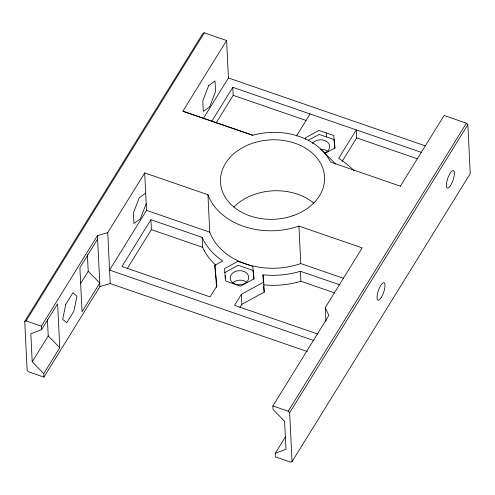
<?xml version="1.0" encoding="UTF-8"?>
<svg xmlns="http://www.w3.org/2000/svg" width="495" height="495" viewBox="0 0 495 495"><rect width="100%" height="100%" fill="white"/><g stroke="black" fill="none" stroke-linecap="round" stroke-linejoin="round"><path stroke-width="0.74" d="M145.666 193.106L146.186 203.699L140.326 218.889L133.941 223.486L133.421 212.899L139.287 197.709L145.666 193.106L144.695 172.91L207.943 194.733A67.11 51.183 -2.8 0 0 222.626 214.811L225.664 217.169A67.11 51.183 -2.8 0 0 264.565 230.577L268.933 230.775A67.11 51.183 -2.8 0 0 298.93 226.097L362.198 247.89L325.246 307.624L325.92 321.385M144.695 172.91L107.743 232.644L97.435 235.626L99.928 286.574L43.925 377.097L28.586 371.813L27.145 370.334L24.75 321.385L202.95 33.338L204.293 32.825L226.599 40.516L228.43 77.975L203.315 118.577M24.75 321.385L26.093 320.865L204.293 32.825M43.925 377.097L43.752 373.601L32.206 361.765L30.839 333.797L41.605 329.645L41.431 326.149L97.435 235.626M41.605 329.645L57.612 303.775L59.759 347.731L43.752 373.601M97.608 239.122L79.887 267.77L82.034 311.72L99.755 283.078L88.209 271.241L87.398 254.609M226.599 40.516L182.847 111.245L252.747 135.271L253.817 134.962A61.85 47.173 -2.8 0 1 330.128 161.259L330.512 162.082L400.381 186.169M32.206 361.765L48.213 335.895L47.402 319.263M80.561 283.61L88.209 271.241M146.186 203.699L146.526 210.369L109.574 270.103L313.941 340.56M150.895 219.724L121.943 266.52L210.109 296.913L216.928 285.887L214.836 265.308L222.731 261.014L219.013 258.316A76.391 58.261 -2.8 0 1 203.884 240.917L202.133 237.39L150.895 219.724L151.377 229.618L127.252 268.612M211.668 121.473L232.799 87.324L421.177 152.268M216.123 122.902L233.188 95.318L232.799 87.324M296.486 135.958L310.087 113.974M340.108 284.959L300.391 271.279L299.76 271.477A76.391 58.261 -2.8 0 1 270.27 275.319L262.969 274.867L263.711 282.156L241.368 294.308L234.543 305.341L317.611 333.976M239.852 307.544L241.857 304.301L264.2 292.149L263.711 282.156M342.268 161.166L356.672 137.888L356.276 129.894L338.679 158.344A98.963 75.475 -2.8 0 1 354.061 170.682M400.35 186.225L444.108 115.496L466.414 123.187L467.855 124.666L470.25 173.615L292.05 461.662L290.707 462.175L275.369 456.891L275.201 453.395L285.343 436.992M275.201 453.395L285.962 449.25L284.594 421.276L273.048 409.439L272.881 405.943L328.884 315.42L325.246 307.624M292.05 461.662L289.662 412.712L288.214 411.227L466.414 123.187M289.662 412.712L467.855 124.666M308.36 140.289L319.17 134.411L333.946 139.503L334.843 148.29M324.701 153.561L335.016 147.956L333.748 135.512L318.972 130.414L305.458 137.765L305.607 139.194M224.687 272.634L238.2 265.283L252.982 270.381L253.873 279.161M334.818 292.96L300.88 281.271L300.248 281.469A76.391 58.261 -2.8 0 1 270.759 285.312L263.458 284.86M99.928 286.574L110.23 283.586L307.302 351.524M228.43 77.975L425.502 145.914M233.188 95.318L306.102 120.458M356.672 137.888L417.192 158.753M182.878 111.183L252.747 135.271M207.943 194.733L209.775 232.192A67.11 51.183 -2.8 0 0 224.458 252.271L227.496 254.628A67.11 51.183 -2.8 0 0 266.397 268.036L270.771 268.234A67.11 51.183 -2.8 0 0 300.762 263.563L343.672 278.339M151.377 229.618L202.616 247.283L204.373 250.81M26.093 320.865L41.431 326.149M272.881 405.943L288.214 411.227M146.526 210.369L209.775 232.192M320.871 149.168L335.561 163.963M48.213 335.895L59.759 347.731M263.606 286.32L264.2 292.149M224.99 275.56L225.287 278.487M216.562 287.397L214.836 265.308M326.36 132.963L326.558 136.96M298.93 226.097L300.762 263.563M300.391 271.279L300.88 281.271M262.969 274.867L263.309 281.785M241.368 294.308L241.857 304.301M202.133 237.39L202.616 247.283M107.743 232.644L110.23 283.586M232.885 282.756A9.275 7.079 -2.8 0 1 245.965 281.717M312.45 143.42A9.275 7.079 -2.8 0 1 327.399 142.04A9.275 7.079 -2.8 0 1 324.083 153.289M233.832 207.009A52.111 39.742 -2.8 0 1 313.762 203.148M320.785 149.267A9.275 7.079 -2.8 0 1 328.061 151.705M215.907 265.283A76.391 58.261 -2.8 0 1 204.373 250.909M65.804 304.258L62.686 319.281L66.707 322.771L73.842 311.237L76.96 296.214L72.938 292.724L65.804 304.258M208.649 85.592L202.783 100.782L203.303 111.375L209.682 106.772L215.548 91.581L215.028 80.988L208.649 85.592M238.008 261.292L224.495 268.637L225.763 281.08L240.539 286.178L254.053 278.827L252.784 266.384L238.008 261.292M293.028 215.702L289.853 216.711A52.111 39.742 -2.8 0 1 223.406 193.805L222.379 191.342A52.111 39.742 -2.8 0 1 256.268 142.121A52.111 39.742 -2.8 0 1 321.249 164.526A52.111 39.742 -2.8 0 1 293.028 215.702M450.667 185.334A9.275 2.791 -71 0 0 453.692 170.738A9.275 2.791 -71 0 0 446.762 181.943A9.275 2.791 -71 0 0 450.667 185.334M381.305 297.446A9.275 2.791 -71 0 0 384.33 282.855A9.275 2.791 -71 0 0 377.4 294.061A9.275 2.791 -71 0 0 381.305 297.446M233.436 283.233A9.275 7.079 -2.8 0 0 248.583 278.84A9.275 7.079 -2.8 0 0 236.381 271.118A9.275 7.079 -2.8 0 0 233.436 283.233"/></g></svg>
